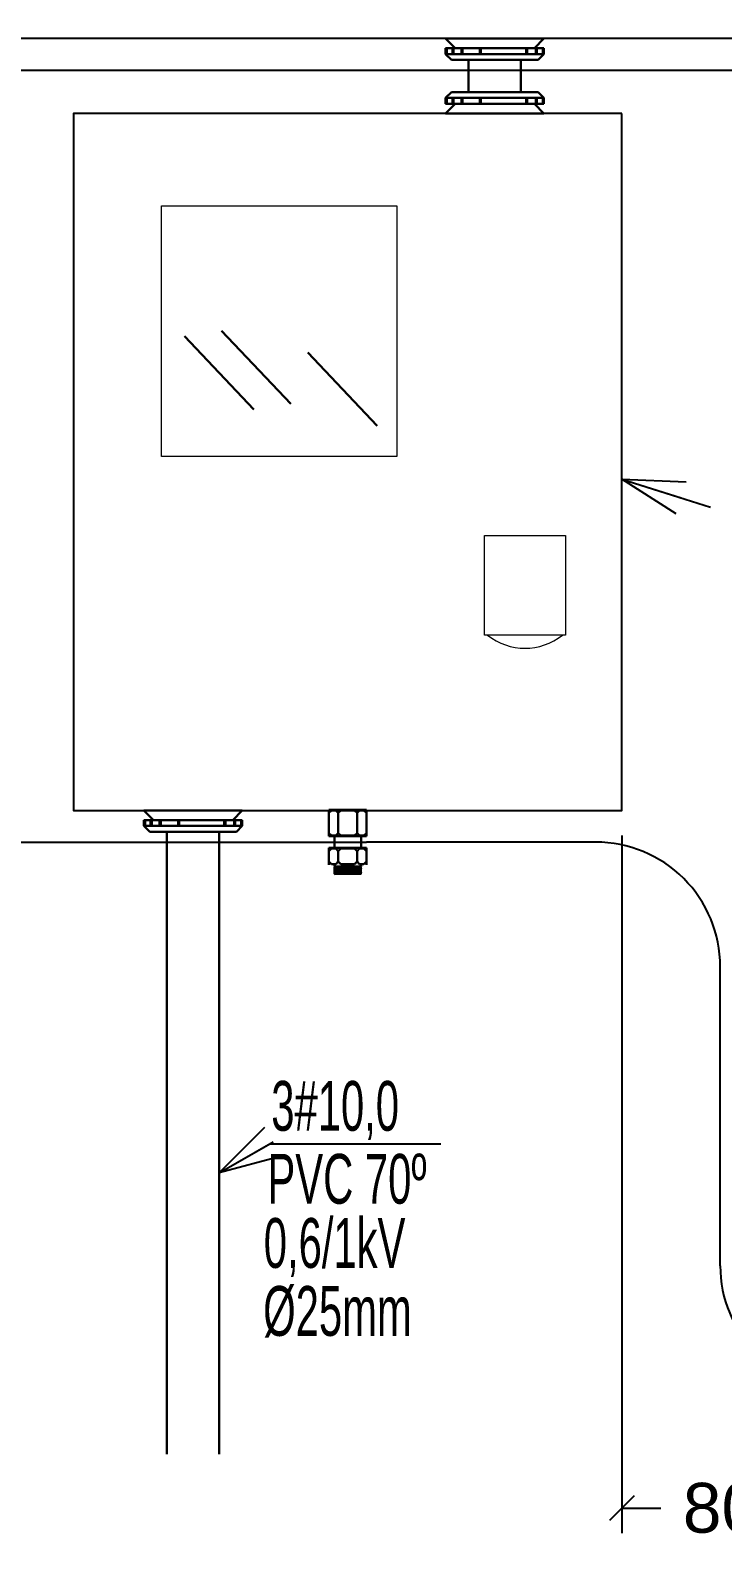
# Model space of a CAD drawing. Header units: millimetres. Extents: x 425 to 646, y 332 to 411.
# Drawn here: x 433.737 to 434.015, y 334.767 to 335.374 of the extents above; entities that cross this region are included whole.
import ezdxf

# ---------------------------------------------------------------- set-up
doc = ezdxf.new("R2010")
doc.units = ezdxf.units.MM
doc.linetypes.add('HIDDEN', pattern=[0.375, 0.25, -0.125])
for name, color, linetype in [('Arquitetura', 7, 'Continuous'), ('Cotas', 1, 'Continuous'), ('Elétrico', 5, 'Continuous'), ('texto', 7, 'Continuous')]:
    doc.layers.add(name, color=color, linetype=linetype)
doc.layers.add('DI-Fios', color=1, linetype='Continuous', lineweight=30)
doc.layers.add('VP', color=1, linetype='Continuous', plot=False)
doc.styles.add('ARIAL', font='arial.ttf')
doc.dimstyles.new('cota1-10', dxfattribs={"dimtxt": 0.02, "dimasz": 0.025, "dimexe": 0.005, "dimexo": 0.005, "dimgap": 0.005, "dimtad": 0, "dimtih": 1, "dimtoh": 1, "dimdec": 0, "dimlfac": 1000, "dimzin": 4, "dimdsep": 32, "dimtxsty": 'ARIAL', "dimblk": 'OBLIQUE', "dimcen": 0, "dimdle": 0.005, "dimclrd": 256, "dimclre": 256, "dimclrt": 2, "dimadec": 0, "dimazin": 1, "dimtfac": 1, "dimtdec": 0, "dimtix": 1, "dimtofl": 0, "dimtmove": 1, "dimatfit": 3, "dimldrblk": 'OPEN30', "dimfxl": 0, "dimtolj": 1, "dimtzin": 0, "dimlwd": -1, "dimlwe": -1, "dimarcsym": 0})
doc.dimstyles.new('RICARDO-1-10', dxfattribs={"dimtxt": 0.02, "dimasz": 0.01, "dimexe": 0.01, "dimexo": 0.01, "dimgap": 0.01, "dimtad": 0, "dimtih": 1, "dimtoh": 1, "dimdec": 0, "dimlfac": 1000, "dimzin": 0, "dimdsep": 46, "dimtxsty": 'ARIAL', "dimblk": 'OBLIQUE', "dimcen": 0, "dimclrt": 4, "dimadec": 0, "dimazin": 0, "dimtfac": 1, "dimtdec": 0, "dimtofl": 0, "dimtmove": 0, "dimatfit": 3, "dimldrblk": 'CLOSEDBLANK', "dimfxl": 0, "dimtolj": 1, "dimtzin": 0, "dimarcsym": 0})

# ---------------------------------------------------------------- blocks, each defined once
blk = doc.blocks.new('_Oblique')
at = {"color": 0, "linetype": 'ByBlock', "lineweight": -2}
blk.add_line((-0.5, -0.5), (0.5, 0.5), dxfattribs=at)
blk = doc.blocks.new('_Open30')
at = {"color": 0, "linetype": 'ByBlock', "lineweight": -2}
for p, q in [((-1, 0.268), (0, 0)), ((0, 0), (-1, -0.268)), ((0, 0), (-1, 0))]:
    blk.add_line(p, q, dxfattribs=at)
blk = doc.blocks.new('*D193')
at = {"layer": 'DEFPOINTS', "color": 0, "transparency": 16777216}
for p in [(433.97416, 335.06063), (434.05416, 334.84063), (434.05416, 334.78046)]:
    blk.add_point(p, dxfattribs=at)
at = {"layer": 'VP', "color": 0, "lineweight": -2, "transparency": 16777216}
for p, q in [((433.97416, 335.05063), (433.97416, 334.77046)), ((434.05416, 334.83063), (434.05416, 334.77046)), ((433.97416, 334.78046), (433.98986, 334.78046)), ((434.05416, 334.78046), (434.03847, 334.78046))]:
    blk.add_line(p, q, dxfattribs=at)
at = {"layer": 'VP', "color": 0, "lineweight": -2, "transparency": 16777216, "xscale": 0.01, "yscale": 0.01, "zscale": 0.01, "rotation": 180}
blk.add_blockref('_Oblique', (433.97416, 334.78046), dxfattribs=at)
at = {"layer": 'VP', "color": 0, "lineweight": -2, "transparency": 16777216, "xscale": 0.01, "yscale": 0.01, "zscale": 0.01}
blk.add_blockref('_Oblique', (434.05416, 334.78046), dxfattribs=at)
at = {"layer": 'VP', "color": 4, "transparency": 16777216, "insert": (434.01416, 334.78046), "char_height": 0.02, "attachment_point": 5, "style": 'ARIAL'}
blk.add_mtext('\\A1;80', dxfattribs=at)
blk = doc.blocks.new('_ClosedBlank')
at = {"color": 0, "linetype": 'ByBlock', "lineweight": -2}
for p, q in [((-1, 0.167), (0, 0)), ((-1, 0.167), (-1, -0.167)), ((0, 0), (-1, -0.167))]:
    blk.add_line(p, q, dxfattribs=at)

msp = doc.modelspace()

# ---------------------------------------------------------------- hatches: boundary and pattern name
at = {"layer": 'DI-Fios', "linetype": 'Continuous', "lineweight": 0}
for points in [[(433.8689, 335.06063), (433.87067, 335.06063), (433.87166, 335.05964), (433.87166, 335.06088), (433.85666, 335.06088), (433.85666, 335.05964), (433.85765, 335.06063), (433.85942, 335.06063), (433.86041, 335.05964), (433.8614, 335.06063), (433.86692, 335.06063), (433.86791, 335.05964)], [(433.8689, 335.06063), (433.87067, 335.06063), (433.87166, 335.05964), (433.87166, 335.06088), (433.85666, 335.06088), (433.85666, 335.05964), (433.85765, 335.06063), (433.85942, 335.06063), (433.86041, 335.05964), (433.8614, 335.06063), (433.86692, 335.06063), (433.86791, 335.05964)], [(433.87166, 335.05031), (433.87166, 335.05155), (433.87067, 335.05056), (433.8689, 335.05056), (433.86791, 335.05155), (433.86692, 335.05056), (433.8614, 335.05056), (433.86041, 335.05155), (433.85942, 335.05056), (433.85765, 335.05056), (433.85666, 335.05155), (433.85666, 335.05031)]]:
    msp.add_hatch(color=256, dxfattribs=at).paths.add_polyline_path(points)
at = {"layer": 'DI-Fios'}
for points in [[(433.8689, 335.06063), (433.87067, 335.06063), (433.87166, 335.05964), (433.87166, 335.06088), (433.85666, 335.06088), (433.85666, 335.05964), (433.85765, 335.06063), (433.85942, 335.06063), (433.86041, 335.05964), (433.8614, 335.06063), (433.86692, 335.06063), (433.86791, 335.05964)], [(433.87166, 335.05031), (433.87166, 335.05155), (433.87067, 335.05056), (433.8689, 335.05056), (433.86791, 335.05155), (433.86692, 335.05056), (433.8614, 335.05056), (433.86041, 335.05155), (433.85942, 335.05056), (433.85765, 335.05056), (433.85666, 335.05155), (433.85666, 335.05031)]]:
    msp.add_hatch(color=256, dxfattribs=at).paths.add_polyline_path(points)
at = {"layer": 'DI-Fios', "linetype": 'Continuous', "lineweight": 0}
h = msp.add_hatch(color=256, dxfattribs=at)
h.paths.add_polyline_path([(433.87166, 335.03885), (433.87166, 335.04009), (433.87067, 335.0391), (433.8689, 335.0391), (433.86791, 335.04009), (433.86692, 335.0391), (433.8614, 335.0391), (433.86041, 335.04009), (433.85942, 335.0391), (433.85765, 335.0391), (433.85666, 335.04009), (433.85666, 335.03885)])
h.paths.add_polyline_path([(433.85666, 335.0456), (433.85666, 335.04437), (433.85765, 335.04535), (433.85942, 335.04535), (433.86041, 335.04437), (433.8614, 335.04535), (433.86692, 335.04535), (433.86791, 335.04437), (433.8689, 335.04535), (433.87067, 335.04535), (433.87166, 335.04437), (433.87166, 335.0456)])
at = {"layer": 'DI-Fios'}
h = msp.add_hatch(color=256, dxfattribs=at)
h.paths.add_polyline_path([(433.87166, 335.03885), (433.87166, 335.04009), (433.87067, 335.0391), (433.8689, 335.0391), (433.86791, 335.04009), (433.86692, 335.0391), (433.8614, 335.0391), (433.86041, 335.04009), (433.85942, 335.0391), (433.85765, 335.0391), (433.85666, 335.04009), (433.85666, 335.03885)])
h.paths.add_polyline_path([(433.85666, 335.0456), (433.85666, 335.04437), (433.85765, 335.04535), (433.85942, 335.04535), (433.86041, 335.04437), (433.8614, 335.04535), (433.86692, 335.04535), (433.86791, 335.04437), (433.8689, 335.04535), (433.87067, 335.04535), (433.87166, 335.04437), (433.87166, 335.0456)])

# ---------------------------------------------------------------- linework, layer by layer
at = {"layer": 'Cotas', "color": 3, "linetype": 'HIDDEN', "ltscale": 10}
for p, q in [((434.47666, 335.35783), (431.49181, 335.35783)), ((431.49181, 335.04796), (433.87166, 335.04796))]:
    msp.add_line(p, q, dxfattribs=at)
msp.add_lwpolyline([(434.25166, 334.82783), (434.06364, 334.82783, -0.414214), (434.01364, 334.87783), (434.01364, 334.99796, 0.414214), (433.96364, 335.04796), (433.87166, 335.04796)], format="xyb", dxfattribs=at)
at = {"layer": 'DI-Fios'}
for p, q in [((433.94292, 335.37063), (433.90347, 335.37063)), ((433.90729, 335.36682), (433.90347, 335.37063)), ((433.93911, 335.36682), (433.94292, 335.37063)), ((433.94292, 335.36682), (433.90347, 335.36682)), ((433.90347, 335.36682), (433.90347, 335.36446)), ((433.94292, 335.36446), (433.90347, 335.36446)), ((433.90584, 335.3621), (433.90347, 335.36446)), ((433.90393, 335.36682), (433.90393, 335.36446)), ((433.90616, 335.36682), (433.90616, 335.36446)), ((433.90661, 335.36682), (433.90661, 335.36446)), ((433.90978, 335.36682), (433.90978, 335.36446)), ((433.91024, 335.36682), (433.91024, 335.36446)), ((433.91719, 335.36682), (433.91719, 335.36446)), ((433.91764, 335.36682), (433.91764, 335.36446)), ((433.93571, 335.36682), (433.93571, 335.36446)), ((433.93616, 335.36682), (433.93616, 335.36446)), ((433.93961, 335.36682), (433.93961, 335.36446)), ((433.94006, 335.36682), (433.94006, 335.36446)), ((433.94056, 335.3621), (433.94292, 335.36446)), ((433.94247, 335.36682), (433.94247, 335.36446)), ((433.94292, 335.36682), (433.94292, 335.36446)), ((433.90584, 335.3621), (433.94056, 335.3621)), ((433.9127, 335.3621), (433.9127, 335.34917)), ((433.9337, 335.3621), (433.9337, 335.34917)), ((433.90584, 335.34917), (433.90347, 335.34681)), ((433.94292, 335.34681), (433.90347, 335.34681)), ((433.90347, 335.34444), (433.90347, 335.34681)), ((433.90393, 335.34444), (433.90393, 335.34681)), ((433.90584, 335.34917), (433.94056, 335.34917)), ((433.90616, 335.34444), (433.90616, 335.34681)), ((433.90661, 335.34444), (433.90661, 335.34681)), ((433.90978, 335.34444), (433.90978, 335.34681)), ((433.91024, 335.34444), (433.91024, 335.34681)), ((433.91719, 335.34444), (433.91719, 335.34681)), ((433.91764, 335.34444), (433.91764, 335.34681)), ((433.93571, 335.34444), (433.93571, 335.34681)), ((433.93616, 335.34444), (433.93616, 335.34681)), ((433.93961, 335.34444), (433.93961, 335.34681)), ((433.94006, 335.34444), (433.94006, 335.34681)), ((433.94056, 335.34917), (433.94292, 335.34681)), ((433.94247, 335.34444), (433.94247, 335.34681)), ((433.94292, 335.34444), (433.94292, 335.34681)), ((433.94292, 335.34444), (433.90347, 335.34444)), ((433.90729, 335.34444), (433.90347, 335.34063)), ((433.94292, 335.34063), (433.90347, 335.34063)), ((433.93911, 335.34444), (433.94292, 335.34063)), ((433.82648, 335.22171), (433.79864, 335.25113)), ((433.84138, 335.22391), (433.81353, 335.25333)), ((433.87604, 335.21512), (433.8482, 335.24454)), ((433.82186, 335.06063), (433.78242, 335.06063)), ((433.78623, 335.05682), (433.78242, 335.06063)), ((433.81805, 335.05682), (433.82186, 335.06063)), ((433.85666, 335.05964), (433.85765, 335.06063)), ((433.85942, 335.06063), (433.85765, 335.06063)), ((433.86041, 335.05964), (433.85941, 335.06064)), ((433.86041, 335.05964), (433.86141, 335.06064)), ((433.86692, 335.06063), (433.8614, 335.06063)), ((433.86791, 335.05964), (433.86691, 335.06064)), ((433.86791, 335.05964), (433.86891, 335.06064)), ((433.8689, 335.06063), (433.87067, 335.06063)), ((433.87166, 335.05964), (433.87067, 335.06063)), ((433.82186, 335.05682), (433.78242, 335.05682)), ((433.78242, 335.05682), (433.78242, 335.05446)), ((433.82186, 335.05446), (433.78242, 335.05446)), ((433.78478, 335.0521), (433.78242, 335.05446)), ((433.78287, 335.05682), (433.78287, 335.05446)), ((433.7851, 335.05682), (433.7851, 335.05446)), ((433.78556, 335.05682), (433.78556, 335.05446)), ((433.78872, 335.05682), (433.78872, 335.05446)), ((433.78918, 335.05682), (433.78918, 335.05446)), ((433.79613, 335.05682), (433.79613, 335.05446)), ((433.79659, 335.05682), (433.79659, 335.05446)), ((433.81465, 335.05682), (433.81465, 335.05446)), ((433.8151, 335.05682), (433.8151, 335.05446)), ((433.81855, 335.05682), (433.81855, 335.05446)), ((433.81901, 335.05682), (433.81901, 335.05446)), ((433.8195, 335.0521), (433.82186, 335.05446)), ((433.82141, 335.05682), (433.82141, 335.05446)), ((433.82186, 335.05682), (433.82186, 335.05446)), ((433.86041, 335.05964), (433.86041, 335.05155)), ((433.86791, 335.05964), (433.86791, 335.05155)), ((433.78478, 335.0521), (433.8195, 335.0521)), ((433.85666, 335.05155), (433.85765, 335.05056)), ((433.85942, 335.05056), (433.85765, 335.05056)), ((433.86041, 335.05155), (433.85941, 335.05055)), ((433.86041, 335.05155), (433.86141, 335.05055)), ((433.86692, 335.05056), (433.8614, 335.05056)), ((433.86791, 335.05155), (433.86691, 335.05055)), ((433.86791, 335.05155), (433.86891, 335.05055)), ((433.8689, 335.05056), (433.87067, 335.05056)), ((433.87166, 335.05155), (433.87067, 335.05056)), ((433.85666, 335.04437), (433.85765, 335.04535)), ((433.85942, 335.04535), (433.85765, 335.04535)), ((433.86041, 335.04437), (433.85941, 335.04537)), ((433.86041, 335.04437), (433.86141, 335.04537)), ((433.86041, 335.04437), (433.86041, 335.04009)), ((433.86692, 335.04535), (433.8614, 335.04535)), ((433.86791, 335.04437), (433.86691, 335.04537)), ((433.86791, 335.04437), (433.86891, 335.04537)), ((433.86791, 335.04437), (433.86791, 335.04009)), ((433.8689, 335.04535), (433.87067, 335.04535)), ((433.87166, 335.04437), (433.87067, 335.04535)), ((433.85666, 335.04009), (433.85765, 335.0391)), ((433.85942, 335.0391), (433.85765, 335.0391)), ((433.85881, 335.0381), (433.85881, 335.0391)), ((433.85881, 335.0381), (433.85895, 335.038)), ((433.86952, 335.0381), (433.85881, 335.0381)), ((433.86939, 335.03799), (433.85882, 335.03787)), ((433.85895, 335.03798), (433.85882, 335.03788)), ((433.85882, 335.03787), (433.85895, 335.03777)), ((433.86939, 335.03776), (433.85882, 335.03764)), ((433.85895, 335.03775), (433.85882, 335.03765)), ((433.85882, 335.03763), (433.85895, 335.03754)), ((433.86939, 335.03753), (433.85882, 335.03741)), ((433.85895, 335.03752), (433.85882, 335.03742)), ((433.85882, 335.0374), (433.85895, 335.0373)), ((433.86939, 335.0373), (433.85882, 335.03718)), ((433.85895, 335.03729), (433.85882, 335.03719)), ((433.85882, 335.03717), (433.85895, 335.03707)), ((433.86939, 335.03707), (433.85882, 335.03695)), ((433.85895, 335.03706), (433.85882, 335.03696)), ((433.85882, 335.03694), (433.85895, 335.03684)), ((433.85895, 335.03683), (433.85882, 335.03673)), ((433.86939, 335.03683), (433.85882, 335.03672)), ((433.85882, 335.03671), (433.85895, 335.03661)), ((433.85895, 335.0366), (433.85882, 335.0365)), ((433.86939, 335.0366), (433.85882, 335.03649)), ((433.85882, 335.03648), (433.85895, 335.03638)), ((433.86939, 335.03637), (433.85882, 335.03626)), ((433.85895, 335.03636), (433.85882, 335.03627)), ((433.85882, 335.03625), (433.85895, 335.03615)), ((433.86939, 335.03614), (433.85882, 335.03603)), ((433.85895, 335.03613), (433.85882, 335.03603)), ((433.85882, 335.03602), (433.85895, 335.03592)), ((433.86939, 335.03591), (433.85882, 335.0358)), ((433.85895, 335.0359), (433.85882, 335.0358)), ((433.85882, 335.03579), (433.85895, 335.03569)), ((433.85894, 335.03776), (433.8695, 335.03787)), ((433.85894, 335.03753), (433.8695, 335.03764)), ((433.85894, 335.0373), (433.8695, 335.03741)), ((433.85894, 335.03707), (433.8695, 335.03718)), ((433.85894, 335.03683), (433.8695, 335.03695)), ((433.85894, 335.0366), (433.8695, 335.03672)), ((433.85894, 335.03637), (433.8695, 335.03649)), ((433.85894, 335.03614), (433.8695, 335.03626)), ((433.85894, 335.03591), (433.8695, 335.03603)), ((433.85894, 335.03568), (433.8695, 335.0358)), ((433.86041, 335.04009), (433.85941, 335.03909)), ((433.86041, 335.04009), (433.86141, 335.03909)), ((433.86692, 335.0391), (433.8614, 335.0391)), ((433.86791, 335.04009), (433.86691, 335.03909)), ((433.86791, 335.04009), (433.86891, 335.03909)), ((433.8689, 335.0391), (433.87067, 335.0391)), ((433.86952, 335.0381), (433.86938, 335.038)), ((433.86938, 335.03798), (433.86951, 335.03788)), ((433.86951, 335.03787), (433.86938, 335.03777)), ((433.86938, 335.03775), (433.86951, 335.03765)), ((433.86951, 335.03763), (433.86938, 335.03754)), ((433.86938, 335.03752), (433.86951, 335.03742)), ((433.86951, 335.0374), (433.86938, 335.0373)), ((433.86938, 335.03729), (433.86951, 335.03719)), ((433.86951, 335.03717), (433.86938, 335.03707)), ((433.86938, 335.03706), (433.86951, 335.03696)), ((433.86951, 335.03694), (433.86938, 335.03684)), ((433.86938, 335.03683), (433.86951, 335.03673)), ((433.86951, 335.03671), (433.86938, 335.03661)), ((433.86938, 335.0366), (433.86951, 335.0365)), ((433.86951, 335.03648), (433.86938, 335.03638)), ((433.86938, 335.03636), (433.86951, 335.03627)), ((433.86951, 335.03625), (433.86938, 335.03615)), ((433.86938, 335.03613), (433.86951, 335.03603)), ((433.86951, 335.03602), (433.86938, 335.03592)), ((433.86938, 335.0359), (433.86951, 335.0358)), ((433.86951, 335.03579), (433.86938, 335.03569)), ((433.86952, 335.0381), (433.86952, 335.0391)), ((433.87166, 335.04009), (433.87067, 335.0391)), ((433.86939, 335.03522), (433.85881, 335.0351)), ((433.85895, 335.03521), (433.85881, 335.0351)), ((433.86939, 335.03568), (433.85882, 335.03556)), ((433.85895, 335.03567), (433.85882, 335.03557)), ((433.85882, 335.03556), (433.85895, 335.03546)), ((433.86939, 335.03545), (433.85882, 335.03533)), ((433.85895, 335.03544), (433.85882, 335.03534)), ((433.85882, 335.03533), (433.85895, 335.03523)), ((433.85894, 335.03545), (433.8695, 335.03556)), ((433.85894, 335.03522), (433.8695, 335.03533)), ((433.86938, 335.03567), (433.86951, 335.03557)), ((433.86951, 335.03556), (433.86938, 335.03546)), ((433.86938, 335.03544), (433.86951, 335.03534)), ((433.86951, 335.03533), (433.86938, 335.03523)), ((433.86938, 335.03521), (433.86952, 335.0351))]:
    msp.add_line(p, q, dxfattribs=at)
at = {"layer": 'DI-Fios', "linetype": 'Continuous', "lineweight": 0}
for p, q in [((433.87166, 335.06088), (433.85666, 335.06088)), ((433.85666, 335.06088), (433.85666, 335.05031)), ((433.87166, 335.06088), (433.85666, 335.06088)), ((433.85666, 335.05964), (433.85765, 335.06063)), ((433.85666, 335.05964), (433.85765, 335.06063)), ((433.85942, 335.06063), (433.85765, 335.06063)), ((433.85942, 335.06063), (433.85765, 335.06063)), ((433.86041, 335.05964), (433.85941, 335.06064)), ((433.86041, 335.05964), (433.85941, 335.06064)), ((433.86041, 335.05964), (433.86141, 335.06064)), ((433.86041, 335.05964), (433.86141, 335.06064)), ((433.86692, 335.06063), (433.8614, 335.06063)), ((433.86692, 335.06063), (433.8614, 335.06063)), ((433.86791, 335.05964), (433.86691, 335.06064)), ((433.86791, 335.05964), (433.86691, 335.06064)), ((433.86791, 335.05964), (433.86891, 335.06064)), ((433.86791, 335.05964), (433.86891, 335.06064)), ((433.8689, 335.06063), (433.87067, 335.06063)), ((433.8689, 335.06063), (433.87067, 335.06063)), ((433.87166, 335.05964), (433.87067, 335.06063)), ((433.87166, 335.05964), (433.87067, 335.06063)), ((433.87166, 335.06088), (433.87166, 335.05031)), ((433.86041, 335.05964), (433.86041, 335.05155)), ((433.86791, 335.05964), (433.86791, 335.05155)), ((433.85666, 335.05155), (433.85765, 335.05056)), ((433.87166, 335.05031), (433.85666, 335.05031)), ((433.85942, 335.05056), (433.85765, 335.05056)), ((433.85881, 335.0456), (433.85881, 335.05031)), ((433.86041, 335.05155), (433.85941, 335.05055)), ((433.86041, 335.05155), (433.86141, 335.05055)), ((433.86692, 335.05056), (433.8614, 335.05056)), ((433.86791, 335.05155), (433.86691, 335.05055)), ((433.86791, 335.05155), (433.86891, 335.05055)), ((433.8689, 335.05056), (433.87067, 335.05056)), ((433.86952, 335.0456), (433.86952, 335.05056)), ((433.87166, 335.05155), (433.87067, 335.05056)), ((433.85666, 335.0456), (433.85666, 335.03885)), ((433.87166, 335.0456), (433.85666, 335.0456)), ((433.85666, 335.04437), (433.85765, 335.04535)), ((433.85942, 335.04535), (433.85765, 335.04535)), ((433.86041, 335.04437), (433.85941, 335.04537)), ((433.86041, 335.04437), (433.86141, 335.04537)), ((433.86041, 335.04437), (433.86041, 335.04009)), ((433.86692, 335.04535), (433.8614, 335.04535)), ((433.86791, 335.04437), (433.86691, 335.04537)), ((433.86791, 335.04437), (433.86891, 335.04537)), ((433.86791, 335.04437), (433.86791, 335.04009)), ((433.8689, 335.04535), (433.87067, 335.04535)), ((433.87166, 335.04437), (433.87067, 335.04535)), ((433.87166, 335.0456), (433.87166, 335.03885)), ((433.85666, 335.04009), (433.85765, 335.0391)), ((433.85942, 335.0391), (433.85765, 335.0391)), ((433.85881, 335.0381), (433.85881, 335.0391)), ((433.86952, 335.0381), (433.85881, 335.0381)), ((433.85881, 335.0381), (433.85895, 335.038)), ((433.86939, 335.03799), (433.85882, 335.03787)), ((433.85895, 335.03798), (433.85882, 335.03788)), ((433.85882, 335.03787), (433.85895, 335.03777)), ((433.86939, 335.03776), (433.85882, 335.03764)), ((433.85895, 335.03775), (433.85882, 335.03765)), ((433.85882, 335.03763), (433.85895, 335.03754)), ((433.86939, 335.03753), (433.85882, 335.03741)), ((433.85895, 335.03752), (433.85882, 335.03742)), ((433.85882, 335.0374), (433.85895, 335.0373)), ((433.86939, 335.0373), (433.85882, 335.03718)), ((433.85895, 335.03729), (433.85882, 335.03719)), ((433.85882, 335.03717), (433.85895, 335.03707)), ((433.86939, 335.03707), (433.85882, 335.03695)), ((433.85895, 335.03706), (433.85882, 335.03696)), ((433.85882, 335.03694), (433.85895, 335.03684)), ((433.86939, 335.03683), (433.85882, 335.03672)), ((433.85895, 335.03683), (433.85882, 335.03673)), ((433.85882, 335.03671), (433.85895, 335.03661)), ((433.86939, 335.0366), (433.85882, 335.03649)), ((433.85895, 335.0366), (433.85882, 335.0365)), ((433.85882, 335.03648), (433.85895, 335.03638)), ((433.86939, 335.03637), (433.85882, 335.03626)), ((433.85895, 335.03636), (433.85882, 335.03627)), ((433.85882, 335.03625), (433.85895, 335.03615)), ((433.86939, 335.03614), (433.85882, 335.03603)), ((433.85895, 335.03613), (433.85882, 335.03603)), ((433.85882, 335.03602), (433.85895, 335.03592)), ((433.86939, 335.03591), (433.85882, 335.0358)), ((433.85895, 335.0359), (433.85882, 335.0358)), ((433.85882, 335.03579), (433.85895, 335.03569)), ((433.85894, 335.03776), (433.8695, 335.03787)), ((433.85894, 335.03753), (433.8695, 335.03764)), ((433.85894, 335.0373), (433.8695, 335.03741)), ((433.85894, 335.03707), (433.8695, 335.03718)), ((433.85894, 335.03683), (433.8695, 335.03695)), ((433.85894, 335.0366), (433.8695, 335.03672)), ((433.85894, 335.03637), (433.8695, 335.03649)), ((433.85894, 335.03614), (433.8695, 335.03626)), ((433.85894, 335.03591), (433.8695, 335.03603)), ((433.85894, 335.03568), (433.8695, 335.0358)), ((433.86041, 335.04009), (433.85941, 335.03909)), ((433.86041, 335.04009), (433.86141, 335.03909)), ((433.86692, 335.0391), (433.8614, 335.0391)), ((433.86791, 335.04009), (433.86691, 335.03909)), ((433.86791, 335.04009), (433.86891, 335.03909)), ((433.8689, 335.0391), (433.87067, 335.0391)), ((433.86952, 335.0381), (433.86938, 335.038)), ((433.86938, 335.03798), (433.86951, 335.03788)), ((433.86951, 335.03787), (433.86938, 335.03777)), ((433.86938, 335.03775), (433.86951, 335.03765)), ((433.86951, 335.03763), (433.86938, 335.03754)), ((433.86938, 335.03752), (433.86951, 335.03742)), ((433.86951, 335.0374), (433.86938, 335.0373)), ((433.86938, 335.03729), (433.86951, 335.03719)), ((433.86951, 335.03717), (433.86938, 335.03707)), ((433.86938, 335.03706), (433.86951, 335.03696)), ((433.86951, 335.03694), (433.86938, 335.03684)), ((433.86938, 335.03683), (433.86951, 335.03673)), ((433.86951, 335.03671), (433.86938, 335.03661)), ((433.86938, 335.0366), (433.86951, 335.0365)), ((433.86951, 335.03648), (433.86938, 335.03638)), ((433.86938, 335.03636), (433.86951, 335.03627)), ((433.86951, 335.03625), (433.86938, 335.03615)), ((433.86938, 335.03613), (433.86951, 335.03603)), ((433.86951, 335.03602), (433.86938, 335.03592)), ((433.86938, 335.0359), (433.86951, 335.0358)), ((433.86951, 335.03579), (433.86938, 335.03569)), ((433.86952, 335.0381), (433.86952, 335.0391)), ((433.87166, 335.04009), (433.87067, 335.0391)), ((433.86939, 335.03522), (433.85881, 335.0351)), ((433.85895, 335.03521), (433.85881, 335.0351)), ((433.86939, 335.03568), (433.85882, 335.03556)), ((433.85895, 335.03567), (433.85882, 335.03557)), ((433.85882, 335.03556), (433.85895, 335.03546)), ((433.86939, 335.03545), (433.85882, 335.03533)), ((433.85895, 335.03544), (433.85882, 335.03534)), ((433.85882, 335.03533), (433.85895, 335.03523)), ((433.85894, 335.03545), (433.8695, 335.03556)), ((433.85894, 335.03522), (433.8695, 335.03533)), ((433.86938, 335.03567), (433.86951, 335.03557)), ((433.86951, 335.03556), (433.86938, 335.03546)), ((433.86938, 335.03544), (433.86951, 335.03534)), ((433.86951, 335.03533), (433.86938, 335.03523)), ((433.86938, 335.03521), (433.86952, 335.0351))]:
    msp.add_line(p, q, dxfattribs=at)
at = {"layer": 'DI-Fios', "linetype": 'Continuous'}
for p, q in [((433.87166, 335.06088), (433.85666, 335.06088)), ((433.85666, 335.06088), (433.85666, 335.05031)), ((433.87166, 335.06088), (433.87166, 335.05031)), ((433.87166, 335.05031), (433.85666, 335.05031)), ((433.85881, 335.0456), (433.85881, 335.05031)), ((433.86952, 335.0456), (433.86952, 335.05056)), ((433.85666, 335.0456), (433.85666, 335.03885)), ((433.87166, 335.0456), (433.85666, 335.0456)), ((433.87166, 335.0456), (433.87166, 335.03885))]:
    msp.add_line(p, q, dxfattribs=at)
at = {"layer": 'DI-Fios', "linetype": 'HIDDEN'}
for p, q in [((433.79164, 335.0521), (433.79164, 334.77817)), ((433.81264, 335.0521), (433.81264, 334.77817))]:
    msp.add_line(p, q, dxfattribs=at)
at = {"layer": 'DI-Fios', "linetype": 'Continuous', "lineweight": 0}
for points in [[(433.88395, 335.20285), (433.78945, 335.20285), (433.78945, 335.30351), (433.88395, 335.30351)], [(433.95157, 335.13111), (433.91907, 335.13111), (433.91907, 335.17111), (433.95157, 335.17111)]]:
    msp.add_lwpolyline(points, close=True, dxfattribs=at)
for centre, radius, start, end in [((433.93532, 335.14956), 0.02378, 230.88257, 309.11743), ((433.85882, 335.03787), 0.00001, 127.97542, 232.02458), ((433.85882, 335.03764), 0.00001, 127.97542, 232.02458), ((433.85882, 335.03741), 0.00001, 127.97542, 232.02458), ((433.85882, 335.03718), 0.00001, 127.97542, 232.02458), ((433.85882, 335.03695), 0.00001, 127.97542, 232.02458), ((433.85882, 335.03672), 0.00001, 127.97542, 232.02458), ((433.85882, 335.03649), 0.00001, 127.97542, 232.02458), ((433.85882, 335.03626), 0.00001, 127.97542, 232.02458), ((433.85882, 335.03603), 0.00001, 127.97542, 232.02458), ((433.85882, 335.0358), 0.00001, 127.97542, 232.02458), ((433.85894, 335.03799), 0.00001, 307.97542, 52.02458), ((433.85894, 335.03776), 0.00001, 307.97542, 52.02458), ((433.85894, 335.03753), 0.00001, 307.97542, 52.02458), ((433.85894, 335.0373), 0.00001, 307.97542, 52.02458), ((433.85894, 335.03707), 0.00001, 307.97542, 52.02458), ((433.85894, 335.03683), 0.00001, 307.97542, 52.02458), ((433.85894, 335.0366), 0.00001, 307.97542, 52.02458), ((433.85894, 335.03637), 0.00001, 307.97542, 52.02458), ((433.85894, 335.03614), 0.00001, 307.97542, 52.02458), ((433.85894, 335.03591), 0.00001, 307.97542, 52.02458), ((433.85894, 335.03568), 0.00001, 307.97542, 52.02458), ((433.86939, 335.03799), 0.00001, 127.97542, 232.02458), ((433.86939, 335.03776), 0.00001, 127.97542, 232.02458), ((433.86939, 335.03753), 0.00001, 127.97542, 232.02458), ((433.86939, 335.0373), 0.00001, 127.97542, 232.02458), ((433.86939, 335.03707), 0.00001, 127.97542, 232.02458), ((433.86939, 335.03683), 0.00001, 127.97542, 232.02458), ((433.86939, 335.0366), 0.00001, 127.97542, 232.02458), ((433.86939, 335.03637), 0.00001, 127.97542, 232.02458), ((433.86939, 335.03614), 0.00001, 127.97542, 232.02458), ((433.86939, 335.03591), 0.00001, 127.97542, 232.02458), ((433.86939, 335.03568), 0.00001, 127.97542, 232.02458), ((433.8695, 335.03787), 0.00001, 307.97542, 52.02458), ((433.8695, 335.03764), 0.00001, 307.97542, 52.02458), ((433.8695, 335.03741), 0.00001, 307.97542, 52.02458), ((433.8695, 335.03718), 0.00001, 307.97542, 52.02458), ((433.8695, 335.03695), 0.00001, 307.97542, 52.02458), ((433.8695, 335.03672), 0.00001, 307.97542, 52.02458), ((433.8695, 335.03649), 0.00001, 307.97542, 52.02458), ((433.8695, 335.03626), 0.00001, 307.97542, 52.02458), ((433.8695, 335.03603), 0.00001, 307.97542, 52.02458), ((433.8695, 335.0358), 0.00001, 307.97542, 52.02458), ((433.85882, 335.03556), 0.00001, 127.97542, 232.02458), ((433.85882, 335.03533), 0.00001, 127.97542, 232.02458), ((433.85894, 335.03545), 0.00001, 307.97542, 52.02458), ((433.85894, 335.03522), 0.00001, 307.97542, 52.02458), ((433.86939, 335.03545), 0.00001, 127.97542, 232.02458), ((433.86939, 335.03522), 0.00001, 127.97542, 232.02458), ((433.8695, 335.03556), 0.00001, 307.97542, 52.02458), ((433.8695, 335.03533), 0.00001, 307.97542, 52.02458)]:
    msp.add_arc(centre, radius, start, end, dxfattribs=at)
at = {"layer": 'DI-Fios'}
for centre, start, end in [((433.85882, 335.03787), 127.97542, 232.02458), ((433.85882, 335.03764), 127.97542, 232.02458), ((433.85882, 335.03741), 127.97542, 232.02458), ((433.85882, 335.03718), 127.97542, 232.02458), ((433.85882, 335.03695), 127.97542, 232.02458), ((433.85882, 335.03672), 127.97542, 232.02458), ((433.85882, 335.03649), 127.97542, 232.02458), ((433.85882, 335.03626), 127.97542, 232.02458), ((433.85882, 335.03603), 127.97542, 232.02458), ((433.85882, 335.0358), 127.97542, 232.02458), ((433.85894, 335.03799), 307.97542, 52.02458), ((433.85894, 335.03776), 307.97542, 52.02458), ((433.85894, 335.03753), 307.97542, 52.02458), ((433.85894, 335.0373), 307.97542, 52.02458), ((433.85894, 335.03707), 307.97542, 52.02458), ((433.85894, 335.03683), 307.97542, 52.02458), ((433.85894, 335.0366), 307.97542, 52.02458), ((433.85894, 335.03637), 307.97542, 52.02458), ((433.85894, 335.03614), 307.97542, 52.02458), ((433.85894, 335.03591), 307.97542, 52.02458), ((433.85894, 335.03568), 307.97542, 52.02458), ((433.86939, 335.03799), 127.97542, 232.02458), ((433.86939, 335.03776), 127.97542, 232.02458), ((433.86939, 335.03753), 127.97542, 232.02458), ((433.86939, 335.0373), 127.97542, 232.02458), ((433.86939, 335.03707), 127.97542, 232.02458), ((433.86939, 335.03683), 127.97542, 232.02458), ((433.86939, 335.0366), 127.97542, 232.02458), ((433.86939, 335.03637), 127.97542, 232.02458), ((433.86939, 335.03614), 127.97542, 232.02458), ((433.86939, 335.03591), 127.97542, 232.02458), ((433.86939, 335.03568), 127.97542, 232.02458), ((433.8695, 335.03787), 307.97542, 52.02458), ((433.8695, 335.03764), 307.97542, 52.02458), ((433.8695, 335.03741), 307.97542, 52.02458), ((433.8695, 335.03718), 307.97542, 52.02458), ((433.8695, 335.03695), 307.97542, 52.02458), ((433.8695, 335.03672), 307.97542, 52.02458), ((433.8695, 335.03649), 307.97542, 52.02458), ((433.8695, 335.03626), 307.97542, 52.02458), ((433.8695, 335.03603), 307.97542, 52.02458), ((433.8695, 335.0358), 307.97542, 52.02458), ((433.85882, 335.03556), 127.97542, 232.02458), ((433.85882, 335.03533), 127.97542, 232.02458), ((433.85894, 335.03545), 307.97542, 52.02458), ((433.85894, 335.03522), 307.97542, 52.02458), ((433.86939, 335.03545), 127.97542, 232.02458), ((433.86939, 335.03522), 127.97542, 232.02458), ((433.8695, 335.03556), 307.97542, 52.02458), ((433.8695, 335.03533), 307.97542, 52.02458)]:
    msp.add_arc(centre, 0.00001, start, end, dxfattribs=at)
at = {"layer": 'Elétrico'}
for points in [[(434.02916, 335.37063), (432.77916, 335.37063), (432.77916, 335.52063), (434.02916, 335.52063)], [(433.97416, 335.34063), (433.75416, 335.34063), (433.75416, 335.06063), (433.97416, 335.06063)]]:
    msp.add_lwpolyline(points, close=True, dxfattribs=at)

# ---------------------------------------------------------------- texts
at = {"layer": 'texto', "style": 'ARIAL', "width": 0.6}
for s, p in [('3#10,0', (433.8335, 334.93201)), ('PVC 70º', (433.83196, 334.90272)), ('0,6/1kV', (433.83049, 334.87695)), ('%%C25mm', (433.83026, 334.84965))]:
    msp.add_text(s, height=0.02, dxfattribs=at).set_placement(p)

# ---------------------------------------------------------------- dimensions: what is measured, and where the dimension line sits
at = {"layer": 'VP'}
dim = msp.add_linear_dim(base=(434.05416, 334.78046), p1=(433.97416, 335.06063), p2=(434.05416, 334.84063), dimstyle='RICARDO-1-10', dxfattribs=at)
dim.commit()
dim.dimension.update_dxf_attribs({"geometry": '*D193', "text_midpoint": (434.01416, 334.78046)})

# ---------------------------------------------------------------- leaders
at = {"layer": 'Arquitetura'}
msp.add_leader([(433.81264, 334.91513), (433.83288, 334.92682), (433.90152, 334.92682)], dimstyle='cota1-10', override={"dimgap": 0.005, "dimtad": 0}, dxfattribs=at)
at = {"layer": 'Cotas', "linetype": 'Continuous'}
msp.add_leader([(433.97416, 335.19372), (434.00975, 335.18248)], dimstyle='cota1-10', dxfattribs=at)

doc.saveas('drawing.dxf')
